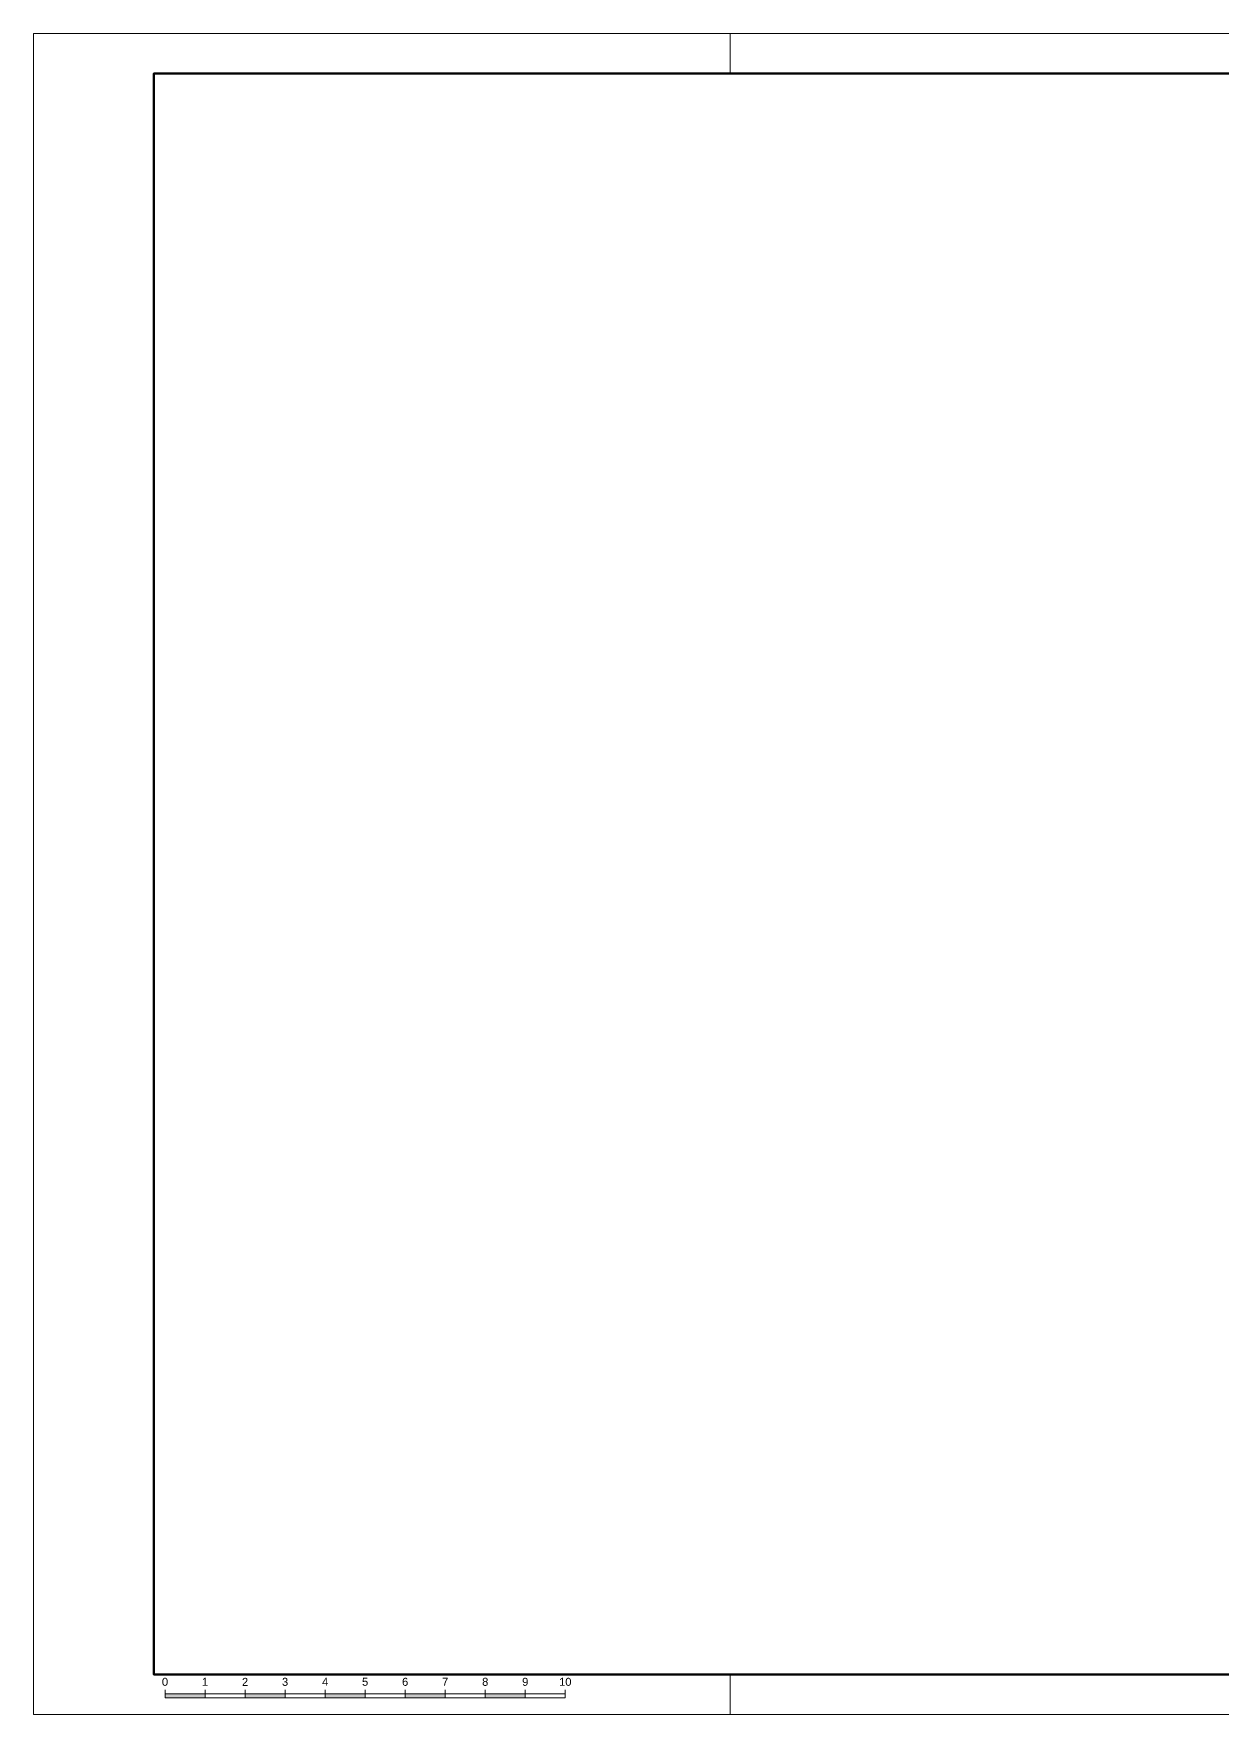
# Paper-space layout 'A2' of a CAD drawing. Header units: millimetres. Extents: x -519 to 75, y -173 to 247.
# Drawn here: x -519 to -222, y -173.3 to 246.7 of the extents above; entities that cross this region are included whole.
import ezdxf
from ezdxf.enums import TextEntityAlignment as Align

# ---------------------------------------------------------------- set-up
doc = ezdxf.new("R2010")
doc.units = ezdxf.units.MM
doc.header["$LTSCALE"] = 0.5
doc.layers.add('Border', color=7, linetype='Continuous', lineweight=0)
doc.layers.add('Border_TextCZAtr', color=7, linetype='Continuous')
doc.styles.add('Arial_1.5', font='arial.ttf', dxfattribs={"height": 1.5})
doc.styles.add('Arial_4.0', font='arial.ttf', dxfattribs={"width": 0.9, "height": 4})
doc.styles.add('Arial_6.5', font='arial.ttf', dxfattribs={"width": 0.8, "height": 6.5})
doc.styles.get("Standard").update_dxf_attribs({"font": 'arial.ttf'})

# ---------------------------------------------------------------- blocks, each defined once
blk = doc.blocks.new('A2_v03_CZ')
at = {"layer": 'Border', "linetype": 'Continuous', "lineweight": 0}
h = blk.add_hatch(color=7, dxfattribs=at)
h.dxf.hatch_style = 1
h.paths.add_polyline_path([(42.83, 4.14), (42.83, 5.14), (32.83, 5.14), (32.83, 4.14)])
h.paths.add_polyline_path([(62.83, 4.14), (62.83, 5.14), (52.83, 5.14), (52.83, 4.14)])
h.paths.add_polyline_path([(72.83, 5.14), (72.83, 4.14), (82.83, 4.14), (82.83, 5.14)])
h.paths.add_polyline_path([(92.83, 5.14), (92.83, 4.14), (102.83, 4.14), (102.83, 5.14)])
h.paths.add_polyline_path([(112.83, 5.14), (112.83, 4.14), (122.83, 4.14), (122.83, 5.14)])
at = {"layer": 'Border', "color": 7, "linetype": 'Continuous', "lineweight": 0}
for p, q in [((174, 410), (174, 420)), ((174, 10), (174, 0))]:
    blk.add_line(p, q, dxfattribs=at)
at = {"layer": 'Border', "color": 7, "linetype": 'Continuous', "lineweight": 0, "flags": 128}
blk.add_lwpolyline([(0, 0), (594, 0), (594, 420), (0, 420)], close=True, dxfattribs=at)
at = {"layer": 'Border', "color": 7, "linetype": 'Continuous', "lineweight": 50}
blk.add_lwpolyline([(384, 10), (30, 10), (30, 410), (584, 410), (584, 297)], dxfattribs=at)
at = {"layer": 'Border', "color": 7, "linetype": 'Continuous', "lineweight": 0}
for points in [[(32.83, 4.14), (32.83, 6.14)], [(32.83, 5.14), (132.83, 5.14)], [(42.83, 4.14), (42.83, 6.14)], [(52.83, 4.14), (52.83, 6.14)], [(62.83, 4.14), (62.83, 6.14)], [(72.83, 4.14), (72.83, 6.14)], [(82.83, 4.14), (82.83, 6.14)], [(92.83, 4.14), (92.83, 6.14)], [(102.83, 4.14), (102.83, 6.14)], [(112.83, 4.14), (112.83, 6.14)], [(122.83, 4.14), (122.83, 6.14)], [(132.83, 4.14), (132.83, 6.14)], [(32.83, 4.14), (132.83, 4.14)]]:
    blk.add_lwpolyline(points, dxfattribs=at)
for s, p in [('0', (32.83, 8.14)), ('1', (42.83, 8.14)), ('2', (52.83, 8.14)), ('3', (62.83, 8.14)), ('4', (72.83, 8.14)), ('5', (82.83, 8.14)), ('6', (92.83, 8.14)), ('7', (102.83, 8.14)), ('8', (112.83, 8.14)), ('9', (122.83, 8.14)), ('10', (132.83, 8.14))]:
    blk.add_text(s, height=2, dxfattribs=at).set_placement(p, align=Align.MIDDLE)
at = {"layer": 'Border_TextCZAtr', "style": 'Arial_1.5'}
for tag, p in [('rev-5', (397.5, 149.56)), ('date-5', (408.92, 149.56)), ('status-5', (519.42, 149.56)), ('rev-4', (397.5, 144.56)), ('date-4', (408.92, 144.56)), ('status-4', (519.42, 144.56)), ('rev-3', (397.5, 139.56)), ('date-3', (408.92, 139.56)), ('status-3', (519.42, 139.56)), ('rev-2', (397.5, 134.56)), ('date-2', (408.92, 134.56)), ('status-2', (519.42, 134.56)), ('rev-1', (397.5, 129.56)), ('date-1', (408.92, 129.56)), ('status-1', (519.42, 129.56))]:
    blk.add_attdef(tag, text='', height=1.5, dxfattribs=at).set_placement(p, align=Align.MIDDLE)
for tag, p in [('description-5', (417.42, 149.56)), ('description-4', (417.42, 144.56)), ('description-3', (417.42, 139.56)), ('description-2', (417.42, 134.56)), ('description-1', (417.42, 129.56))]:
    blk.add_attdef(tag, text='', height=1.5, dxfattribs=at).set_placement(p, align=Align.MIDDLE_LEFT)
for tag, p in [('name1-5', (531.92, 149.56)), ('name2-5', (546.92, 149.56)), ('name3-5', (561.92, 149.56)), ('name4-5', (576.92, 149.56)), ('name1-4', (531.92, 144.56)), ('name2-4', (546.92, 144.56)), ('name3-4', (561.92, 144.56)), ('name4-4', (576.92, 144.56)), ('name1-3', (531.92, 139.56)), ('name2-3', (546.92, 139.56)), ('name3-3', (561.92, 139.56)), ('name4-3', (576.92, 139.56)), ('name1-2', (531.92, 134.56)), ('name2-2', (546.92, 134.56)), ('name3-2', (561.92, 134.56)), ('name4-2', (576.92, 134.56)), ('name1-1', (531.92, 129.56)), ('name2-1', (546.92, 129.56)), ('name3-1', (561.92, 129.56)), ('name4-1', (576.92, 129.56))]:
    blk.add_attdef(tag, text='', height=1.5, dxfattribs=at).set_placement(p, align=Align.CENTER)
at = {"layer": 'Border_TextCZAtr', "style": 'Arial_6.5', "width": 0.8}
blk.add_attdef('SUBJECT1', text='', height=6.5, dxfattribs=at).set_placement((488.94, 113.25), align=Align.MIDDLE_CENTER)
at = {"layer": 'Border_TextCZAtr', "style": 'Arial_4.0'}
for tag, p in [('SUBJECT2', (488.94, 100.42)), ('SUBJECT3', (488.94, 92.42)), ('SUBJECT4', (488.94, 84.42)), ('SUBJECT5', (488.94, 76.42))]:
    blk.add_attdef(tag, text='', height=4, dxfattribs=at).set_placement(p, align=Align.MIDDLE_CENTER)
at = {"layer": 'Border_TextCZAtr', "style": 'Arial_4.0', "width": 0.9}
for tag, p in [('EXTREF', (482.34, 61.7)), ('CONFIDENT', (548.14, 61.7)), ('REPLACES', (482.34, 48.7)), ('scale', (538.88, 48.7)), ('sheet', (562.14, 48.7)), ('size', (576.3, 48.7)), ('TYPPROJ', (481.94, 35.69)), ('PROJ_NUM', (488.18, 35.69)), ('TASK', (512.08, 35.69)), ('OCD', (529.56, 35.69)), ('ISSUER', (562.14, 35.69)), ('INDICATOR', (482.34, 22.81)), ('X', (523.57, 22.81)), ('NUMBER', (529.56, 22.81)), ('FOLIO', (562.14, 22.81)), ('REV', (576.64, 22.81))]:
    blk.add_attdef(tag, text='', height=4, dxfattribs=at).set_placement(p, align=Align.MIDDLE_LEFT)
at = {"layer": 'Border_TextCZAtr', "color": 7, "linetype": 'Continuous', "lineweight": 0, "style": 'Arial_4.0', "width": 0.9, "flags": 10}
blk.add_attdef('TP-', text='', height=4, dxfattribs=at).set_placement((515.2, 22.81), align=Align.MIDDLE_LEFT)

psp = doc.layouts.new('A2')

# ---------------------------------------------------------------- block references
at = {"layer": 'Border'}
psp.add_blockref('A2_v03_CZ', (-519.05, -173.28), dxfattribs=at)

doc.saveas('drawing.dxf')
